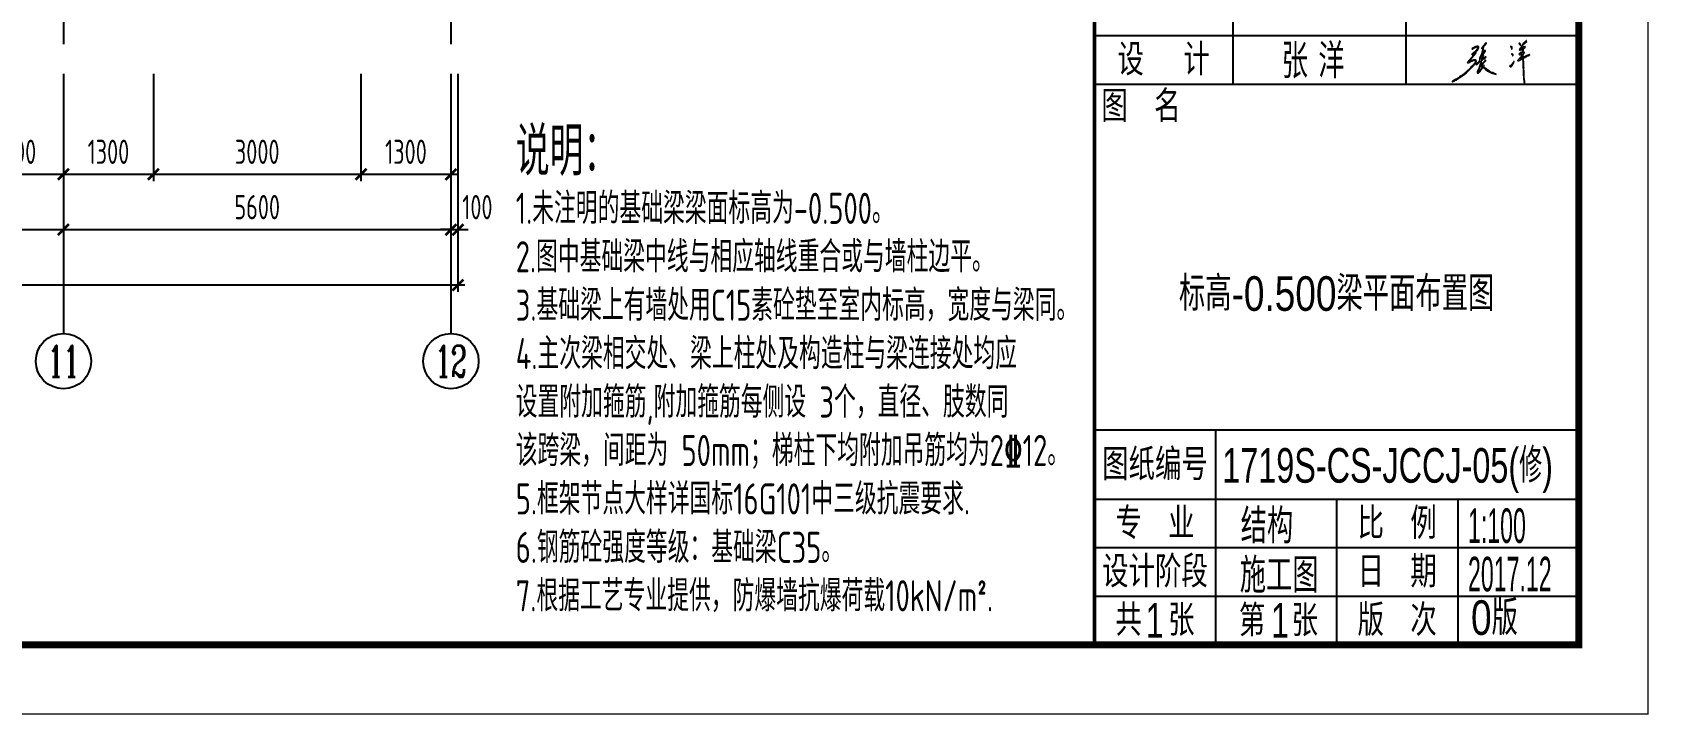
# Model space of a CAD drawing. Extents: x 287065 to 1473467, y 284802 to 344222.
# Drawn here: x 756697 to 780057, y 284802 to 294664 of the extents above; entities that cross this region are included whole.
import ezdxf
from ezdxf.enums import TextEntityAlignment as Align

# ---------------------------------------------------------------- set-up
doc = ezdxf.new("R2010")
doc.units = 0
doc.header["$LTSCALE"] = 1000
doc.linetypes.add('DOTE', pattern=[2.42, 2, -0.2, 0.02, -0.2])
doc.layers.get('0').update_dxf_attribs({"linetype": 'CONTINUOUS'})
doc.layers.get('DEFPOINTS').update_dxf_attribs({"linetype": 'CONTINUOUS'})
for name, color, linetype in [('AXIS', 8, 'DOTE'), ('AXIS_DIM', 3, 'CONTINUOUS'), ('AXIS_TEXT', 3, 'CONTINUOUS'), ('FRAME', 3, 'CONTINUOUS'), ('PUB_TEXT', 7, 'CONTINUOUS'), ('SJSM', 150, 'CONTINUOUS'), ('TK', 211, 'CONTINUOUS'), ('第三道尺寸线', 4, 'CONTINUOUS')]:
    doc.layers.add(name, color=color, linetype=linetype)
doc.styles.add('_HZTXT', font='tq__rshz.shx', dxfattribs={"width": 0.8, "bigfont": 'tq__hzdc.shx'})
doc.styles.add('_TCH_AXIS', font='COMPLEX', dxfattribs={"bigfont": 'GBCBIG'})
doc.styles.add('COMPLEX', font='COMPLEX')
doc.styles.add('FRAME', font='simhei.ttf', dxfattribs={"width": 0.7})
doc.styles.add('TSSD_Dimension', font='tssdeng.shx', dxfattribs={"width": 0.7, "bigfont": 'hztxt.shx'})
doc.styles.add('TSSD_Rein', font='tssdeng.shx', dxfattribs={"width": 0.7, "bigfont": 'hztxt.shx'})
doc.styles.add('ZSM-FF', font='SJRF', dxfattribs={"width": 0.7, "bigfont": 'HZF'})
doc.dimstyles.new('TSSD_100_100', dxfattribs={"dimtxt": 350, "dimasz": 150, "dimexe": 100, "dimexo": 250, "dimgap": 150, "dimtad": 1, "dimdec": 0, "dimzin": 0, "dimdsep": 46, "dimtxsty": 'TSSD_Dimension', "dimblk": 'ARCHTICK', "dimcen": 0, "dimdle": 100, "dimclrd": 3, "dimclre": 3, "dimclrt": 7, "dimadec": 0, "dimazin": 0, "dimtfac": 1, "dimtdec": 0, "dimtix": 1, "dimtmove": 2, "dimatfit": 3, "dimfxl": 100, "dimtolj": 1, "dimtzin": 0, "dimarcsym": 0})

# ---------------------------------------------------------------- blocks, each defined once
blk = doc.blocks.new('_ARCHTICK')
at = {"color": 0}
blk.add_lwpolyline([(-0.53, -0.53, 0.25, 0.25, 0), (0.53, 0.53, 0.5, 0.5, 0)], format="xyseb", dxfattribs=at)
blk = doc.blocks.new('*D1062')
at = {"layer": 'AXIS_DIM', "color": 3, "lineweight": -2}
for p, q in [((751347, 294062), (751347, 291712)), ((757147, 294062), (757147, 291712)), ((751247, 291812), (757247, 291812))]:
    blk.add_line(p, q, dxfattribs=at)
at = {"layer": 'DEFPOINTS', "color": 0}
for p in [(751347, 294312), (757147, 294312), (757147, 291812)]:
    blk.add_point(p, dxfattribs=at)
at = {"layer": 'AXIS_DIM', "color": 3, "lineweight": -2, "xscale": 150, "yscale": 150, "zscale": 150, "rotation": 180}
blk.add_blockref('_ARCHTICK', (751347, 291812), dxfattribs=at)
at = {"layer": 'AXIS_DIM', "color": 3, "lineweight": -2, "xscale": 150, "yscale": 150, "zscale": 150}
blk.add_blockref('_ARCHTICK', (757147, 291812), dxfattribs=at)
at = {"layer": 'AXIS_DIM', "color": 7, "insert": (754247, 292137), "char_height": 350, "attachment_point": 5, "style": 'TSSD_Dimension'}
blk.add_mtext('\\A1;5800', dxfattribs=at)
blk = doc.blocks.new('*D1063')
at = {"layer": 'AXIS_DIM', "color": 3, "lineweight": -2}
for p, q in [((757147, 294062), (757147, 291712)), ((762747, 294062), (762747, 291712)), ((757047, 291812), (762847, 291812))]:
    blk.add_line(p, q, dxfattribs=at)
at = {"layer": 'DEFPOINTS', "color": 0}
for p in [(757147, 294312), (762747, 294312), (762747, 291812)]:
    blk.add_point(p, dxfattribs=at)
at = {"layer": 'AXIS_DIM', "color": 3, "lineweight": -2, "xscale": 150, "yscale": 150, "zscale": 150, "rotation": 180}
blk.add_blockref('_ARCHTICK', (757147, 291812), dxfattribs=at)
at = {"layer": 'AXIS_DIM', "color": 3, "lineweight": -2, "xscale": 150, "yscale": 150, "zscale": 150}
blk.add_blockref('_ARCHTICK', (762747, 291812), dxfattribs=at)
at = {"layer": 'AXIS_DIM', "color": 7, "insert": (759947, 292137), "char_height": 350, "attachment_point": 5, "style": 'TSSD_Dimension'}
blk.add_mtext('\\A1;5600', dxfattribs=at)
blk = doc.blocks.new('*D1064')
at = {"layer": 'AXIS_DIM', "color": 3, "lineweight": -2}
for p, q in [((762747, 294062), (762747, 291712)), ((762847, 294062), (762847, 291712)), ((762747, 291812), (762597, 291812)), ((762747, 291812), (762847, 291812)), ((762847, 291812), (762997, 291812))]:
    blk.add_line(p, q, dxfattribs=at)
at = {"layer": 'DEFPOINTS', "color": 0}
for p in [(762747, 294312), (762847, 294312), (762847, 291812)]:
    blk.add_point(p, dxfattribs=at)
at = {"layer": 'AXIS_DIM', "color": 3, "lineweight": -2, "xscale": 150, "yscale": 150, "zscale": 150}
blk.add_blockref('_ARCHTICK', (762747, 291812), dxfattribs=at)
at = {"layer": 'AXIS_DIM', "color": 3, "lineweight": -2, "xscale": 150, "yscale": 150, "zscale": 150, "rotation": 180}
blk.add_blockref('_ARCHTICK', (762847, 291812), dxfattribs=at)
at = {"layer": 'AXIS_DIM', "color": 7, "insert": (763129, 292137), "char_height": 350, "attachment_point": 5, "style": 'TSSD_Dimension'}
blk.add_mtext('\\A1;100', dxfattribs=at)
blk = doc.blocks.new('*D1065')
at = {"layer": 'AXIS_DIM', "color": 3, "lineweight": -2}
for p, q in [((700347, 294062), (700347, 290912)), ((762847, 294062), (762847, 290912)), ((700247, 291012), (762947, 291012))]:
    blk.add_line(p, q, dxfattribs=at)
at = {"layer": 'DEFPOINTS', "color": 0}
for p in [(700347, 294312), (762847, 294312), (762847, 291012)]:
    blk.add_point(p, dxfattribs=at)
at = {"layer": 'AXIS_DIM', "color": 3, "lineweight": -2, "xscale": 150, "yscale": 150, "zscale": 150, "rotation": 180}
blk.add_blockref('_ARCHTICK', (700347, 291012), dxfattribs=at)
at = {"layer": 'AXIS_DIM', "color": 3, "lineweight": -2, "xscale": 150, "yscale": 150, "zscale": 150}
blk.add_blockref('_ARCHTICK', (762847, 291012), dxfattribs=at)
at = {"layer": 'AXIS_DIM', "color": 7, "insert": (731597, 291337), "char_height": 350, "attachment_point": 5, "style": 'TSSD_Dimension'}
blk.add_mtext('\\A1;62500', dxfattribs=at)
blk = doc.blocks.new('_AXISO')
blk.add_circle((0, 0), 0.5)
at = {"layer": 'AXIS_TEXT', "style": 'COMPLEX', "width": 1.041667}
blk.add_attdef('A', text='', height=0.56, dxfattribs=at).set_placement((-0.25, -0.28), (0.25, -0.28), align=Align.FIT)
blk = doc.blocks.new('*D973')
at = {"layer": 'DEFPOINTS', "color": 0}
for p in [(755747, 294312), (757147, 294312), (757147, 292612)]:
    blk.add_point(p, dxfattribs=at)
at = {"layer": '第三道尺寸线', "color": 3, "lineweight": -2}
for p, q in [((755747, 294062), (755747, 292512)), ((757147, 294062), (757147, 292512)), ((755647, 292612), (757247, 292612))]:
    blk.add_line(p, q, dxfattribs=at)
at = {"layer": '第三道尺寸线', "color": 3, "lineweight": -2, "xscale": 150, "yscale": 150, "zscale": 150, "rotation": 180}
blk.add_blockref('_ARCHTICK', (755747, 292612), dxfattribs=at)
at = {"layer": '第三道尺寸线', "color": 3, "lineweight": -2, "xscale": 150, "yscale": 150, "zscale": 150}
blk.add_blockref('_ARCHTICK', (757147, 292612), dxfattribs=at)
at = {"layer": '第三道尺寸线', "color": 7, "insert": (756447, 292937), "char_height": 350, "attachment_point": 5, "style": 'TSSD_Dimension'}
blk.add_mtext('\\A1;1400', dxfattribs=at)
blk = doc.blocks.new('*D974')
at = {"layer": 'DEFPOINTS', "color": 0}
for p in [(757147, 294312), (758447, 294312), (758447, 292612)]:
    blk.add_point(p, dxfattribs=at)
at = {"layer": '第三道尺寸线', "color": 3, "lineweight": -2}
for p, q in [((757147, 294062), (757147, 292512)), ((758447, 294062), (758447, 292512)), ((757047, 292612), (758547, 292612))]:
    blk.add_line(p, q, dxfattribs=at)
at = {"layer": '第三道尺寸线', "color": 3, "lineweight": -2, "xscale": 150, "yscale": 150, "zscale": 150, "rotation": 180}
blk.add_blockref('_ARCHTICK', (757147, 292612), dxfattribs=at)
at = {"layer": '第三道尺寸线', "color": 3, "lineweight": -2, "xscale": 150, "yscale": 150, "zscale": 150}
blk.add_blockref('_ARCHTICK', (758447, 292612), dxfattribs=at)
at = {"layer": '第三道尺寸线', "color": 7, "insert": (757797, 292937), "char_height": 350, "attachment_point": 5, "style": 'TSSD_Dimension'}
blk.add_mtext('\\A1;1300', dxfattribs=at)
blk = doc.blocks.new('*D975')
at = {"layer": 'DEFPOINTS', "color": 0}
for p in [(758447, 294312), (761447, 294312), (761447, 292612)]:
    blk.add_point(p, dxfattribs=at)
at = {"layer": '第三道尺寸线', "color": 3, "lineweight": -2}
for p, q in [((758447, 294062), (758447, 292512)), ((761447, 294062), (761447, 292512)), ((758347, 292612), (761547, 292612))]:
    blk.add_line(p, q, dxfattribs=at)
at = {"layer": '第三道尺寸线', "color": 3, "lineweight": -2, "xscale": 150, "yscale": 150, "zscale": 150, "rotation": 180}
blk.add_blockref('_ARCHTICK', (758447, 292612), dxfattribs=at)
at = {"layer": '第三道尺寸线', "color": 3, "lineweight": -2, "xscale": 150, "yscale": 150, "zscale": 150}
blk.add_blockref('_ARCHTICK', (761447, 292612), dxfattribs=at)
at = {"layer": '第三道尺寸线', "color": 7, "insert": (759947, 292937), "char_height": 350, "attachment_point": 5, "style": 'TSSD_Dimension'}
blk.add_mtext('\\A1;3000', dxfattribs=at)
blk = doc.blocks.new('*D976')
at = {"layer": 'DEFPOINTS', "color": 0}
for p in [(761447, 294312), (762747, 294312), (762747, 292612)]:
    blk.add_point(p, dxfattribs=at)
at = {"layer": '第三道尺寸线', "color": 3, "lineweight": -2}
for p, q in [((761447, 294062), (761447, 292512)), ((762747, 294062), (762747, 292512)), ((761347, 292612), (762847, 292612))]:
    blk.add_line(p, q, dxfattribs=at)
at = {"layer": '第三道尺寸线', "color": 3, "lineweight": -2, "xscale": 150, "yscale": 150, "zscale": 150, "rotation": 180}
blk.add_blockref('_ARCHTICK', (761447, 292612), dxfattribs=at)
at = {"layer": '第三道尺寸线', "color": 3, "lineweight": -2, "xscale": 150, "yscale": 150, "zscale": 150}
blk.add_blockref('_ARCHTICK', (762747, 292612), dxfattribs=at)
at = {"layer": '第三道尺寸线', "color": 7, "insert": (762097, 292937), "char_height": 350, "attachment_point": 5, "style": 'TSSD_Dimension'}
blk.add_mtext('\\A1;1300', dxfattribs=at)
blk = doc.blocks.new('张洋')
at = {"lineweight": 9}
h = blk.add_hatch(color=4, dxfattribs=at)
h.paths.add_polyline_path([(1319, 100), (1323, 105), (1371, 81), (1419, 47), (1410, 23), (1391, 9), (1333, -73), (1232, -183), (1232, -193), (1203, -212), (1199, -197), (1208, -164), (1247, -101), (1256, -53), (1290, -1), (1299, 47), (1314, 62), (1319, 100)], flags=16)
h.paths.add_polyline_path([(2773, 134), (2763, 139), (2759, 129), (2768, 124), (2773, 134)], flags=17)
h.paths.add_polyline_path([(2941, 302), (2936, 307), (2917, 297), (2912, 273), (2821, 153), (2787, 95), (2778, 91), (2773, 110), (2759, 115), (2749, 95), (2739, 95), (2725, 76), (2754, 43), (2797, 43), (2821, 67), (2922, 239), (2922, 254), (2941, 283), (2941, 302)])
h.paths.add_polyline_path([(1328, 479), (1333, 479), (1333, 465), (1319, 451), (1328, 479)], flags=16)
h.paths.add_polyline_path([(1405, 542), (1410, 542), (1371, 499), (1405, 542)], flags=16)
h.paths.add_polyline_path([(3325, 566), (3330, 571), (3339, 475), (3200, 403), (3205, 422), (3243, 460), (3325, 566)], flags=16)
h.paths.add_polyline_path([(2826, 681), (2816, 686), (2816, 652), (2864, 623), (2869, 585), (2883, 580), (2903, 619), (2898, 643), (2879, 662), (2850, 667), (2826, 681)])
edge = h.paths.add_edge_path(flags=16)
edge.add_line((3387, 700), (3383, 700))
h.paths.add_polyline_path([(2787, 1036), (2783, 1041), (2759, 1031), (2759, 1012), (2797, 983), (2821, 931), (2821, 902), (2835, 897), (2850, 921), (2855, 964), (2840, 1003), (2811, 1031), (2787, 1036)])
h.paths.add_polyline_path([(3215, 1185), (3210, 1190), (3191, 1190), (3176, 1175), (3186, 1142), (3234, 1094), (3263, 1094), (3272, 1113), (3243, 1142), (3239, 1166), (3215, 1185)], flags=17)
h.paths.add_polyline_path([(1602, 1199), (1597, 1204), (1578, 1204), (1554, 1166), (1463, 1070), (1362, 940), (1362, 931), (1381, 916), (1386, 945), (1429, 969), (1429, 911), (1362, 681), (1275, 470), (1266, 407), (1285, 388), (1256, 355), (1271, 326), (1251, 316), (1194, 249), (1103, 167), (1103, 158), (1117, 143), (1155, 153), (1304, 307), (1323, 316), (1333, 297), (1323, 215), (1309, 196), (1280, 81), (1251, 33), (1242, -10), (1194, -116), (1155, -178), (1155, -226), (1165, -241), (1184, -250), (1223, -250), (1242, -241), (1290, -188), (1314, -154), (1319, -135), (1347, -116), (1347, -101), (1367, -68), (1381, -63), (1395, -34), (1448, 23), (1501, -20), (1525, -53), (1539, -58), (1573, -97), (1659, -159), (1847, -260), (2005, -313), (2072, -317), (2082, -308), (2067, -293), (1971, -265), (1909, -231), (1875, -226), (1779, -178), (1635, -87), (1477, 57), (1472, 71), (1501, 110), (1501, 124), (1487, 129), (1467, 95), (1448, 81), (1405, 110), (1352, 129), (1453, 215), (1487, 239), (1530, 297), (1554, 307), (1578, 340), (1578, 355), (1563, 369), (1549, 369), (1511, 316), (1352, 167), (1347, 191), (1371, 230), (1376, 316), (1367, 355), (1434, 393), (1458, 417), (1520, 436), (1583, 489), (1592, 513), (1583, 523), (1554, 527), (1520, 499), (1429, 451), (1400, 417), (1376, 417), (1357, 403), (1338, 407), (1352, 417), (1371, 455), (1448, 537), (1487, 595), (1472, 623), (1453, 628), (1448, 638), (1482, 691), (1511, 715), (1520, 743), (1544, 763), (1568, 825), (1563, 835), (1530, 844), (1491, 825), (1458, 796), (1448, 772), (1448, 743), (1463, 729), (1491, 758), (1491, 777), (1501, 787), (1515, 782), (1458, 710), (1371, 566), (1357, 561), (1371, 590), (1376, 628), (1391, 643), (1424, 734), (1434, 787), (1472, 902), (1477, 1022), (1511, 1051), (1511, 1060), (1544, 1084), (1611, 1175), (1611, 1195), (1602, 1199)])
h.paths.add_polyline_path([(3541, 1305), (3536, 1310), (3522, 1310), (3512, 1286), (3469, 1267), (3450, 1238), (3383, 1171), (3335, 1094), (3311, 1070), (3287, 1017), (3200, 902), (3186, 863), (3205, 844), (3243, 844), (3311, 883), (3354, 921), (3397, 940), (3368, 887), (3335, 883), (3325, 863), (3335, 825), (3330, 729), (3301, 705), (3234, 671), (3287, 748), (3282, 758), (3272, 758), (3267, 743), (3258, 743), (3219, 710), (3176, 657), (3181, 643), (3200, 628), (3243, 628), (3272, 638), (3311, 667), (3330, 667), (3330, 619), (3258, 523), (3104, 359), (3104, 350), (3119, 335), (3181, 340), (3205, 359), (3330, 422), (3344, 422), (3359, 307), (3354, 268), (3363, 215), (3373, -250), (3383, -308), (3407, -673), (3440, -788), (3455, -807), (3469, -807), (3479, -788), (3455, -716), (3450, -634), (3440, -610), (3431, -389), (3421, -380), (3421, -125), (3411, -111), (3411, -39), (3421, -25), (3411, 38), (3416, 105), (3407, 163), (3411, 220), (3392, 441), (3397, 460), (3445, 479), (3483, 503), (3493, 518), (3531, 523), (3575, 556), (3618, 571), (3699, 623), (3680, 647), (3661, 647), (3551, 590), (3512, 561), (3488, 561), (3421, 518), (3387, 508), (3383, 643), (3445, 719), (3445, 739), (3421, 758), (3378, 758), (3383, 825), (3397, 844), (3397, 859), (3378, 878), (3450, 959), (3479, 974), (3493, 998), (3479, 1027), (3459, 1027), (3435, 1012), (3397, 1003), (3378, 979), (3344, 964), (3234, 883), (3277, 940), (3282, 959), (3354, 1065), (3368, 1075), (3383, 1108), (3416, 1137), (3426, 1161), (3546, 1262), (3541, 1305)])
edge = h.paths.add_edge_path()
edge.add_line((906, 911), (925, 945))
edge.add_line((925, 945), (978, 979))
edge.add_line((978, 979), (1088, 1031))
edge.add_line((1088, 1031), (1112, 1031))
edge.add_line((1112, 1031), (1151, 1046))
edge.add_line((1151, 1046), (1155, 1041))
edge.add_line((906, 911), (915, 902))
edge.add_line((1155, 1041), (1203, 1041))
edge.add_line((1203, 1041), (1242, 1012))
edge.add_line((1242, 1012), (1237, 955))
edge.add_line((1237, 955), (1189, 873))
edge.add_line((1189, 873), (1103, 791))
edge.add_line((1103, 791), (1098, 772))
edge.add_line((1098, 772), (1117, 758))
edge.add_line((1117, 758), (1117, 724))
edge.add_line((1117, 724), (1103, 695))
edge.add_line((1103, 695), (997, 580))
edge.add_line((997, 580), (906, 460))
edge.add_line((906, 460), (752, 287))
edge.add_line((752, 287), (819, 326))
edge.add_line((819, 326), (882, 345))
edge.add_line((882, 345), (939, 374))
edge.add_line((939, 374), (987, 383))
edge.add_line((987, 383), (1059, 379))
edge.add_line((1059, 379), (1107, 355))
edge.add_line((1107, 355), (1131, 321))
edge.add_line((1131, 321), (1122, 283))
edge.add_line((1122, 283), (1088, 220))
edge.add_line((1088, 220), (1035, 167))
edge.add_line((1035, 167), (1002, 115))
edge.add_line((1002, 115), (954, 62))
edge.add_line((954, 62), (887, -1))
edge.add_line((887, -1), (829, -73))
edge.add_line((829, -73), (647, -241))
edge.add_line((647, -241), (498, -356))
edge.add_line((498, -356), (330, -461))
edge.add_line((330, -461), (272, -509))
edge.add_line((272, -509), (224, -533))
edge.add_line((224, -533), (143, -591))
edge.add_line((143, -591), (119, -596))
edge.add_line((119, -596), (90, -620))
edge.add_line((90, -620), (27, -653))
edge.add_line((27, -653), (-25, -673))
edge.add_line((-25, -673), (-35, -663))
edge.add_line((-35, -663), (-30, -677))
edge.add_line((-30, -677), (-40, -682))
edge.add_line((-40, -682), (-49, -663))
edge.add_line((-49, -663), (-35, -644))
edge.add_line((-35, -644), (138, -553))
edge.add_line((138, -553), (243, -481))
edge.add_line((243, -481), (272, -471))
edge.add_line((272, -471), (287, -452))
edge.add_line((287, -452), (311, -442))
edge.add_line((311, -442), (373, -394))
edge.add_line((373, -394), (407, -380))
edge.add_line((407, -380), (479, -322))
edge.add_line((479, -322), (488, -322))
edge.add_line((488, -322), (527, -284))
edge.add_line((527, -284), (565, -265))
edge.add_line((565, -265), (685, -154))
edge.add_line((685, -154), (699, -149))
edge.add_line((699, -149), (810, -44))
edge.add_line((810, -44), (863, 28))
edge.add_line((863, 28), (959, 119))
edge.add_line((959, 119), (973, 148))
edge.add_line((973, 148), (1002, 172))
edge.add_line((1002, 172), (1021, 211))
edge.add_line((1021, 211), (1050, 239))
edge.add_line((1050, 239), (1074, 278))
edge.add_line((1074, 278), (1083, 321))
edge.add_line((1083, 321), (1064, 335))
edge.add_line((1064, 335), (983, 345))
edge.add_line((983, 345), (810, 278))
edge.add_line((810, 278), (757, 239))
edge.add_line((757, 239), (695, 244))
edge.add_line((695, 244), (680, 263))
edge.add_line((680, 263), (810, 398))
edge.add_line((810, 398), (839, 441))
edge.add_line((839, 441), (915, 523))
edge.add_line((915, 523), (935, 556))
edge.add_line((935, 556), (1026, 657))
edge.add_line((1026, 657), (1069, 719))
edge.add_line((1069, 719), (1035, 719))
edge.add_line((1035, 719), (1021, 705))
edge.add_line((1021, 705), (1021, 695))
edge.add_line((1021, 695), (954, 638))
edge.add_line((954, 638), (925, 633))
edge.add_line((925, 633), (911, 647))
edge.add_line((911, 647), (911, 657))
edge.add_line((911, 657), (987, 719))
edge.add_line((987, 719), (997, 719))
edge.add_line((997, 719), (1002, 734))
edge.add_line((1002, 734), (1055, 777))
edge.add_line((1055, 777), (1093, 830))
edge.add_line((1093, 830), (1165, 907))
edge.add_line((1165, 907), (1194, 964))
edge.add_line((1194, 964), (1194, 993))
edge.add_line((1194, 993), (1184, 1003))
edge.add_line((1184, 1003), (1127, 998))
edge.add_line((1127, 998), (1050, 969))
edge.add_line((1050, 969), (1035, 955))
edge.add_line((1035, 955), (1021, 955))
edge.add_line((1021, 955), (939, 902))
edge.add_line((939, 902), (915, 902))
edge.add_line((915, 902), (915, 902))
at = {"color": 4, "lineweight": 9}
blk.add_line((906, 911, 31107534), (915, 902, 31107534), dxfattribs=at)
at = {"color": 4, "lineweight": 9, "elevation": 31107534}
for points in [[(915, 902), (915, 902), (939, 902), (1021, 955), (1035, 955), (1050, 969), (1127, 998), (1184, 1003), (1194, 993), (1194, 964), (1165, 907), (1093, 830), (1055, 777), (1002, 734), (997, 719), (987, 719), (911, 657), (911, 647), (925, 633), (954, 638), (1021, 695), (1021, 705), (1035, 719), (1069, 719), (1026, 657), (935, 556), (915, 523), (839, 441), (810, 398), (680, 263), (695, 244), (757, 239), (810, 278), (983, 345), (1064, 335), (1083, 321), (1074, 278), (1050, 239), (1021, 211), (1002, 172), (973, 148), (959, 119), (863, 28), (810, -44), (699, -149), (685, -154), (565, -265), (527, -284), (488, -322), (479, -322), (407, -380), (373, -394), (311, -442), (287, -452), (272, -471), (243, -481), (138, -553), (-35, -644), (-49, -663), (-40, -682), (-30, -677), (-35, -663), (-25, -673), (27, -653), (90, -620), (119, -596), (143, -591), (224, -533), (272, -509), (330, -461), (498, -356), (647, -241), (829, -73), (887, -1), (954, 62), (1002, 115), (1035, 167), (1088, 220), (1122, 283), (1131, 321), (1107, 355), (1059, 379), (987, 383), (939, 374), (882, 345), (819, 326), (752, 287), (906, 460), (997, 580), (1103, 695), (1117, 724), (1117, 758), (1098, 772), (1103, 791), (1189, 873), (1237, 955), (1242, 1012), (1203, 1041), (1155, 1041)], [(1155, 1041), (1151, 1046), (1112, 1031), (1088, 1031), (978, 979), (925, 945), (906, 911)], [(1602, 1199), (1597, 1204), (1578, 1204), (1554, 1166), (1463, 1070), (1362, 940), (1362, 931), (1381, 916), (1386, 945), (1429, 969), (1429, 911), (1362, 681), (1275, 470), (1266, 407), (1285, 388), (1256, 355), (1271, 326), (1251, 316), (1194, 249), (1103, 167), (1103, 158), (1117, 143), (1155, 153), (1304, 307), (1323, 316), (1333, 297), (1323, 215), (1309, 196), (1280, 81), (1251, 33), (1242, -10), (1194, -116), (1155, -178), (1155, -226), (1165, -241), (1184, -250), (1223, -250), (1242, -241), (1290, -188), (1314, -154), (1319, -135), (1347, -116), (1347, -101), (1367, -68), (1381, -63), (1395, -34), (1448, 23), (1501, -20), (1525, -53), (1539, -58), (1573, -97), (1659, -159), (1847, -260), (2005, -313), (2072, -317), (2082, -308), (2067, -293), (1971, -265), (1909, -231), (1875, -226), (1779, -178), (1635, -87), (1477, 57), (1472, 71), (1501, 110), (1501, 124), (1487, 129), (1467, 95), (1448, 81), (1405, 110), (1352, 129), (1453, 215), (1487, 239), (1530, 297), (1554, 307), (1578, 340), (1578, 355), (1563, 369), (1549, 369), (1511, 316), (1352, 167), (1347, 191), (1371, 230), (1376, 316), (1367, 355), (1434, 393), (1458, 417), (1520, 436), (1583, 489), (1592, 513), (1583, 523), (1554, 527), (1520, 499), (1429, 451), (1400, 417), (1376, 417), (1357, 403), (1338, 407), (1352, 417), (1371, 455), (1448, 537), (1487, 595), (1472, 623), (1453, 628), (1448, 638), (1482, 691), (1511, 715), (1520, 743), (1544, 763), (1568, 825), (1563, 835), (1530, 844), (1491, 825), (1458, 796), (1448, 772), (1448, 743), (1463, 729), (1491, 758), (1491, 777), (1501, 787), (1515, 782), (1458, 710), (1371, 566), (1357, 561), (1371, 590), (1376, 628), (1391, 643), (1424, 734), (1434, 787), (1472, 902), (1477, 1022), (1511, 1051), (1511, 1060), (1544, 1084), (1611, 1175), (1611, 1195), (1602, 1199)], [(2787, 1036), (2783, 1041), (2759, 1031), (2759, 1012), (2797, 983), (2821, 931), (2821, 902), (2835, 897), (2850, 921), (2855, 964), (2840, 1003), (2811, 1031), (2787, 1036)], [(3541, 1305), (3536, 1310), (3522, 1310), (3512, 1286), (3469, 1267), (3450, 1238), (3383, 1171), (3335, 1094), (3311, 1070), (3287, 1017), (3200, 902), (3186, 863), (3205, 844), (3243, 844), (3311, 883), (3354, 921), (3397, 940), (3368, 887), (3335, 883), (3325, 863), (3335, 825), (3330, 729), (3301, 705), (3234, 671), (3287, 748), (3282, 758), (3272, 758), (3267, 743), (3258, 743), (3219, 710), (3176, 657), (3181, 643), (3200, 628), (3243, 628), (3272, 638), (3311, 667), (3330, 667), (3330, 619), (3258, 523), (3104, 359), (3104, 350), (3119, 335), (3181, 340), (3205, 359), (3330, 422), (3344, 422), (3359, 307), (3354, 268), (3363, 215), (3373, -250), (3383, -308), (3407, -673), (3440, -788), (3455, -807), (3469, -807), (3479, -788), (3455, -716), (3450, -634), (3440, -610), (3431, -389), (3421, -380), (3421, -125), (3411, -111), (3411, -39), (3421, -25), (3411, 38), (3416, 105), (3407, 163), (3411, 220), (3392, 441), (3397, 460), (3445, 479), (3483, 503), (3493, 518), (3531, 523), (3575, 556), (3618, 571), (3699, 623), (3680, 647), (3661, 647), (3551, 590), (3512, 561), (3488, 561), (3421, 518), (3387, 508), (3383, 643), (3445, 719), (3445, 739), (3421, 758), (3378, 758), (3383, 825), (3397, 844), (3397, 859), (3378, 878), (3450, 959), (3479, 974), (3493, 998), (3479, 1027), (3459, 1027), (3435, 1012), (3397, 1003), (3378, 979), (3344, 964), (3234, 883), (3277, 940), (3282, 959), (3354, 1065), (3368, 1075), (3383, 1108), (3416, 1137), (3426, 1161), (3546, 1262), (3541, 1305)], [(3215, 1185), (3210, 1190), (3191, 1190), (3176, 1175), (3186, 1142), (3234, 1094), (3263, 1094), (3272, 1113), (3243, 1142), (3239, 1166), (3215, 1185)], [(1319, 100), (1323, 105), (1371, 81), (1419, 47), (1410, 23), (1391, 9), (1333, -73), (1232, -183), (1232, -193), (1203, -212), (1199, -197), (1208, -164), (1247, -101), (1256, -53), (1290, -1), (1299, 47), (1314, 62), (1319, 100)], [(1328, 479), (1333, 479), (1333, 465), (1319, 451), (1328, 479)], [(1405, 542), (1410, 542), (1371, 499), (1405, 542)], [(2941, 302), (2936, 307), (2917, 297), (2912, 273), (2821, 153), (2787, 95), (2778, 91), (2773, 110), (2759, 115), (2749, 95), (2739, 95), (2725, 76), (2754, 43), (2797, 43), (2821, 67), (2922, 239), (2922, 254), (2941, 283), (2941, 302)], [(2773, 134), (2763, 139), (2759, 129), (2768, 124), (2773, 134)], [(2826, 681), (2816, 686), (2816, 652), (2864, 623), (2869, 585), (2883, 580), (2903, 619), (2898, 643), (2879, 662), (2850, 667), (2826, 681)], [(3325, 566), (3330, 571), (3339, 475), (3200, 403), (3205, 422), (3243, 460), (3325, 566)], [(3383, 700), (3387, 700), (3383, 700)]]:
    blk.add_lwpolyline(points, dxfattribs=at)
blk = doc.blocks.new('TK-A2+(891X420)')
at = {"layer": 'FRAME'}
for p, q in [((709637, 363905), (709637, 359705)), ((712137, 363905), (712137, 359705)), ((714637, 360405), (707637, 360405)), ((714637, 359705), (707637, 359705)), ((714637, 354705), (707637, 354705)), ((709387, 354705), (709387, 351605)), ((714637, 353705), (707637, 353705)), ((711137, 353705), (711137, 351605)), ((712887, 353705), (712887, 351605)), ((714637, 353005), (707637, 353005)), ((714637, 352305), (707637, 352305))]:
    blk.add_line(p, q, dxfattribs=at)
for points in [[(626537, 392605, 20, 20, 0), (626537, 350605, 20, 20, 0), (715637, 350605, 20, 20, 0), (715637, 392605, 20, 20, 0)], [(629037, 391605, 100, 100, 0), (629037, 351605, 100, 100, 0), (714637, 351605, 100, 100, 0), (714637, 391605, 100, 100, 0)]]:
    blk.add_lwpolyline(points, format="xyseb", close=True, dxfattribs=at)
blk.add_lwpolyline([(707637, 391605, 50, 50, 0), (707637, 351605, 50, 50, 0)], format="xyseb", dxfattribs=at)
at = {"xscale": 0.3000000000465661, "yscale": 0.2999999999883585, "zscale": 0.3}
blk.add_blockref('张洋', (712820, 359944, -9332260), dxfattribs=at)
at = {"layer": 'FRAME', "char_height": 400, "style": 'FRAME'}
for s, insert, width, attachment_point in [('设   计', (708637, 360055), 2059.66, 5), ('图  名', (707737, 359605), 1670.51, 1), ('图纸编号', (708512, 354205), 2325.42, 5), ('专  业', (708512, 353355), 1753.56, 5), ('比  例', (712012, 353355), 1677.63, 5), ('设计阶段', (708512, 352655), 2361.02, 5), ('日  期', (712012, 352655), 1618.31, 5), ('共  张', (708512, 351955), 1741.69, 5), ('第  张', (710296, 351948), 1746.44, 5), ('版  次', (712012, 351955), 1753.56, 5)]:
    blk.add_mtext(s, dxfattribs=dict(at, insert=insert, width=width, attachment_point=attachment_point))
at = {"layer": 'PUB_TEXT', "style": '_HZTXT'}
for s, width, p in [('张 洋 ', 0.8, (710343, 359792)), ('结构', 0.8, (709750, 353070)), ('1:100', 0.5, (713036, 353077)), ('施工图', 0.8, (709737, 352358)), ('2017.12', 0.5, (713036, 352377))]:
    blk.add_text(s, height=500, dxfattribs=dict(at, width=width)).set_placement(p)

msp = doc.modelspace()

# ---------------------------------------------------------------- linework, layer by layer
at = {"layer": 'AXIS'}
for p, q in [((757146.971, 323111.708), (757146.971, 294311.708)), ((762746.971, 323111.708), (762746.971, 294311.708))]:
    msp.add_line(p, q, dxfattribs=at)
at = {"layer": 'AXIS_TEXT'}
for p, q in [((757146.971, 294061.708), (757146.971, 290311.708)), ((762746.971, 294061.708), (762746.971, 290311.708))]:
    msp.add_line(p, q, dxfattribs=at)

# ---------------------------------------------------------------- block references
ref = msp.add_blockref('_AXISO', (757146.971, 289911.708), dxfattribs=dict(at, xscale=800, yscale=800, zscale=800))
ref.add_attrib('A', '11', dxfattribs={"height": 452.5483, "style": '_TCH_AXIS', "width": 0.875}).set_placement((756920.697, 289685.434), (757373.245, 289685.434), align=Align.FIT)
ref = msp.add_blockref('_AXISO', (762746.971, 289911.708), dxfattribs=dict(at, xscale=800, yscale=800, zscale=800))
ref.add_attrib('A', '12', dxfattribs={"height": 452.5483, "style": '_TCH_AXIS', "width": 0.724138}).set_placement((762520.697, 289685.434), (762973.245, 289685.434), align=Align.FIT)
at = {"layer": 'TK'}
msp.add_blockref('TK-A2+(891X420)', (64410, -65793.134), dxfattribs=at)

# ---------------------------------------------------------------- texts
at = {"layer": 'PUB_TEXT', "style": '_HZTXT'}
for s, width, p in [('1719S-CS-JCCJ-05(修)', 0.7, (773893.967, 288154.42)), ('1', 0.7, (772787.906, 285914.447)), ('1', 0.7, (774599.392, 285914.447)), ('0版', 0.8, (777489.514, 285954.703))]:
    msp.add_text(s, height=500, dxfattribs=dict(at, width=width)).set_placement(p)
at = {"layer": 'SJSM', "style": 'TSSD_Rein', "width": 0.7}
for s, height, p in [('说明：', 700, (763683.292, 292595.005)), ('1.未注明的基础梁梁面标高为-0.500。', 450, (763683.292, 291895.005)), ('2.图中基础梁中线与相应轴线重合或与墙柱边平。', 450, (763683.292, 291195.005)), ('3.基础梁上有墙处用C15素砼垫至室内标高，宽度与梁同。', 450, (763683.292, 290495.005)), ('4.主次梁相交处、梁上柱处及构造柱与梁连接处均应', 450, (763683.292, 289795.005)), ('设置附加箍筋,附加箍筋每侧设 3个，直径、肢数同', 450, (763683.292, 289095.005)), ('该跨梁，间距为 50mm；梯柱下均附加吊筋均为2\x8412。', 450, (763683.292, 288395.005)), ('5.框架节点大样详国标16G101中三级抗震要求.', 450, (763683.292, 287695.005)), ('6.钢筋砼强度等级：基础梁C35。', 450, (763683.292, 286995.005)), ('7.根据工艺专业提供，防爆墙抗爆荷载10kN/m%%1402%%141.', 450, (763683.292, 286295.005))]:
    msp.add_text(s, height=height, dxfattribs=at).set_placement(p)
at = {"layer": 'TK', "style": 'ZSM-FF', "width": 0.8}
msp.add_text('标高-0.500梁平面布置图', height=500, dxfattribs=at).set_placement((775546.971, 290911.708), align=Align.MIDDLE)

# ---------------------------------------------------------------- dimensions: what is measured, and where the dimension line sits
at = {"layer": 'AXIS_DIM'}
for p1, p2, distance, picture, middle in [((700346.971, 294311.708), (762846.971, 294311.708), -3300, '*D1065', (731596.971, 291336.708)), ((751346.971, 294311.708), (757146.971, 294311.708), -2500, '*D1062', (754246.971, 292136.708)), ((757146.971, 294311.708), (762746.971, 294311.708), -2500, '*D1063', (759946.971, 292136.708))]:
    dim = msp.add_aligned_dim(p1=p1, p2=p2, distance=distance, dimstyle='TSSD_100_100', dxfattribs=at)
    dim.commit()
    dim.dimension.update_dxf_attribs({"geometry": picture, "text_midpoint": middle})
dim = msp.add_linear_dim(base=(762846.971, 291811.708), p1=(762746.971, 294311.708), p2=(762846.971, 294311.708), angle=0, dimstyle='TSSD_100_100', dxfattribs=at)
dim.commit()
dim.dimension.update_dxf_attribs({"geometry": '*D1064', "text_midpoint": (763129.215, 292136.708), "dimtype": 161})
at = {"layer": '第三道尺寸线'}
for p1, p2, picture, middle in [((755746.971, 294311.708), (757146.971, 294311.708), '*D973', (756446.971, 292936.708)), ((757146.971, 294311.708), (758446.971, 294311.708), '*D974', (757796.971, 292936.708)), ((758446.971, 294311.708), (761446.971, 294311.708), '*D975', (759946.971, 292936.708)), ((761446.971, 294311.708), (762746.971, 294311.708), '*D976', (762096.971, 292936.708))]:
    dim = msp.add_aligned_dim(p1=p1, p2=p2, distance=-1700, dimstyle='TSSD_100_100', dxfattribs=at)
    dim.commit()
    dim.dimension.update_dxf_attribs({"geometry": picture, "text_midpoint": middle})

doc.saveas('drawing.dxf')
